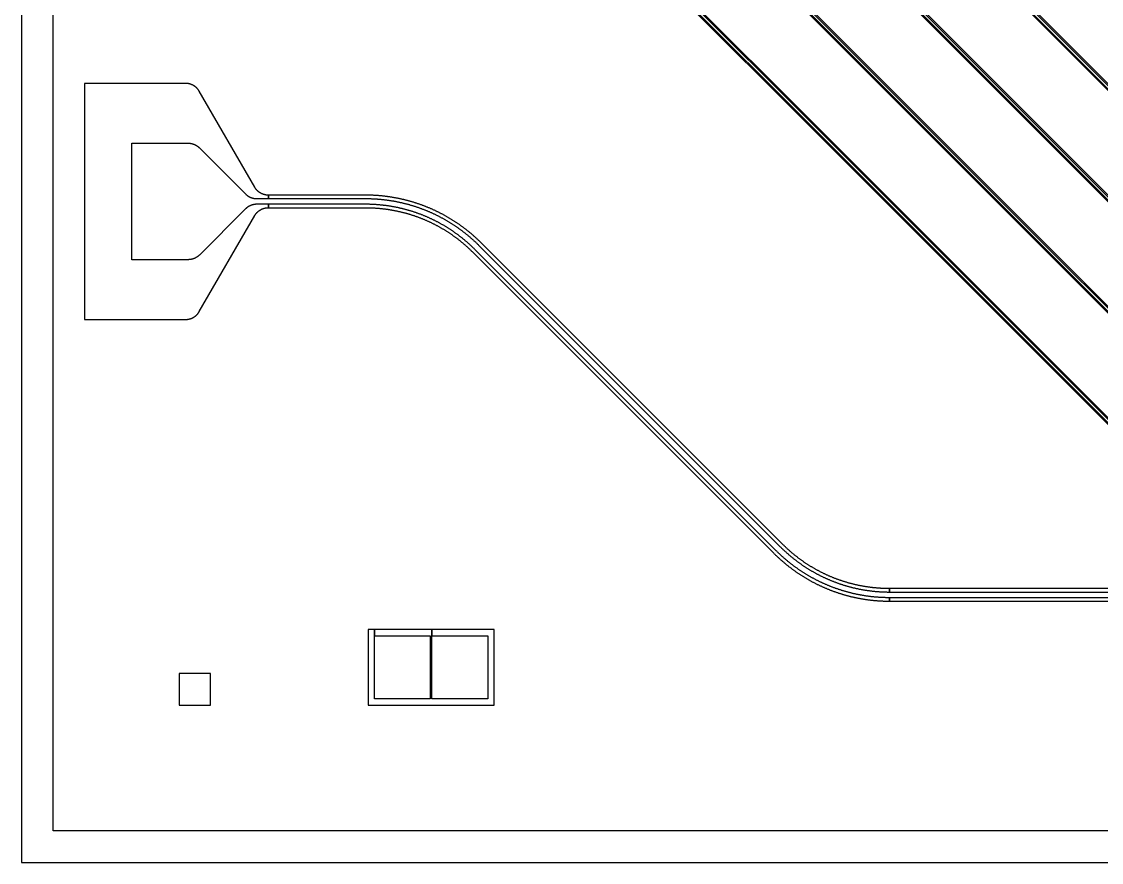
# Model space of a CAD drawing. Extents: x -3500 to 3500, y -3500 to 3500.
# Drawn here: x -3500 to -70, y -3500 to -829 of the extents above; entities that cross this region are included whole.
import ezdxf

# ---------------------------------------------------------------- set-up
doc = ezdxf.new("R2010")
doc.units = 0

# ---------------------------------------------------------------- blocks, each defined once
blk = doc.blocks.new('DXF_TOP_Kantele_S7W4')
at = {"layer": 'Feedline'}
for points in [[(-2788.078, 1691.989), (1455.199, -2551.288), (1465.734, -2540.752), (-2777.543, 1702.525), (-2780.3, 1699.767), (1462.341, -2542.873), (1457.32, -2547.894), (-2785.321, 1694.747)], [(-2788.078, 1338.436), (1101.645, -2551.288), (1112.181, -2540.752), (-2777.543, 1348.971), (-2780.3, 1346.214), (1108.787, -2542.873), (1103.767, -2547.894), (-2785.321, 1341.193)], [(-2788.078, 984.882), (748.092, -2551.288), (758.627, -2540.752), (-2777.543, 995.418), (-2780.3, 992.661), (755.234, -2542.873), (750.213, -2547.894), (-2785.321, 987.64)], [(-2788.078, 631.329), (394.538, -2551.288), (405.074, -2540.752), (-2777.543, 641.865), (-2780.3, 639.107), (401.681, -2542.873), (396.66, -2547.894), (-2785.321, 634.086)], [(-3299.95, -1774.95), (-2978.868, -1774.95), (-2978.237, -1774.946), (-2977.606, -1774.934), (-2976.975, -1774.914), (-2976.345, -1774.886), (-2975.715, -1774.851), (-2975.086, -1774.807), (-2974.457, -1774.755), (-2973.829, -1774.696), (-2973.202, -1774.628), (-2972.576, -1774.553), (-2971.951, -1774.468), (-2971.326, -1774.377), (-2970.703, -1774.278), (-2970.081, -1774.171), (-2969.46, -1774.056), (-2968.839, -1773.933), (-2968.216, -1773.801), (-2967.61, -1773.665), (-2966.996, -1773.518), (-2966.396, -1773.368), (-2965.787, -1773.207), (-2965.18, -1773.038), (-2964.575, -1772.862), (-2963.973, -1772.677), (-2963.372, -1772.485), (-2962.774, -1772.287), (-2962.178, -1772.08), (-2961.586, -1771.865), (-2960.997, -1771.643), (-2960.409, -1771.414), (-2959.825, -1771.178), (-2959.244, -1770.934), (-2958.666, -1770.682), (-2958.091, -1770.424), (-2957.52, -1770.159), (-2956.952, -1769.885), (-2956.387, -1769.605), (-2955.826, -1769.318), (-2955.269, -1769.024), (-2954.715, -1768.723), (-2954.165, -1768.414), (-2953.62, -1768.1), (-2953.079, -1767.777), (-2952.54, -1767.448), (-2952.007, -1767.113), (-2951.478, -1766.771), (-2950.953, -1766.422), (-2950.432, -1766.067), (-2949.917, -1765.704), (-2949.405, -1765.336), (-2948.899, -1764.961), (-2948.397, -1764.58), (-2947.9, -1764.193), (-2947.408, -1763.798), (-2946.922, -1763.398), (-2946.439, -1762.993), (-2945.963, -1762.58), (-2945.491, -1762.162), (-2945.025, -1761.738), (-2944.564, -1761.308), (-2944.109, -1760.873), (-2943.659, -1760.431), (-2943.214, -1759.984), (-2942.776, -1759.531), (-2942.343, -1759.074), (-2941.917, -1758.61), (-2941.494, -1758.139), (-2941.081, -1757.667), (-2940.671, -1757.188), (-2940.268, -1756.703), (-2939.871, -1756.213), (-2939.48, -1755.719), (-2939.091, -1755.213), (-2938.718, -1754.715), (-2938.346, -1754.206), (-2937.981, -1753.693), (-2937.622, -1753.175), (-2937.269, -1752.652), (-2936.925, -1752.126), (-2936.585, -1751.594), (-2936.254, -1751.059), (-2935.928, -1750.518), (-2935.609, -1749.975), (-2759.501, -1444.948), (-2759.199, -1444.43), (-2758.873, -1443.889), (-2758.539, -1443.352), (-2758.2, -1442.82), (-2757.854, -1442.292), (-2757.501, -1441.769), (-2757.142, -1441.249), (-2756.776, -1440.735), (-2756.401, -1440.222), (-2756.024, -1439.72), (-2755.639, -1439.219), (-2755.247, -1438.724), (-2754.85, -1438.233), (-2754.446, -1437.748), (-2754.036, -1437.267), (-2753.62, -1436.793), (-2753.198, -1436.322), (-2752.771, -1435.858), (-2752.336, -1435.399), (-2751.897, -1434.946), (-2751.452, -1434.498), (-2751.002, -1434.055), (-2750.545, -1433.619), (-2750.083, -1433.188), (-2749.616, -1432.764), (-2749.144, -1432.344), (-2748.666, -1431.931), (-2748.183, -1431.525), (-2747.696, -1431.124), (-2747.202, -1430.729), (-2746.704, -1430.34), (-2746.201, -1429.959), (-2745.694, -1429.583), (-2745.182, -1429.214), (-2744.664, -1428.851), (-2744.143, -1428.495), (-2743.617, -1428.145), (-2743.087, -1427.803), (-2742.552, -1427.467), (-2742.014, -1427.137), (-2741.471, -1426.814), (-2740.924, -1426.499), (-2740.373, -1426.189), (-2739.819, -1425.888), (-2739.26, -1425.593), (-2738.698, -1425.305), (-2738.133, -1425.025), (-2737.563, -1424.751), (-2736.991, -1424.485), (-2736.415, -1424.226), (-2735.836, -1423.974), (-2735.253, -1423.73), (-2734.668, -1423.493), (-2734.08, -1423.263), (-2733.489, -1423.041), (-2732.895, -1422.826), (-2732.298, -1422.619), (-2731.7, -1422.419), (-2731.098, -1422.227), (-2730.494, -1422.042), (-2729.888, -1421.866), (-2729.266, -1421.693), (-2728.669, -1421.535), (-2728.045, -1421.379), (-2727.431, -1421.233), (-2726.815, -1421.095), (-2726.198, -1420.964), (-2725.579, -1420.842), (-2724.959, -1420.727), (-2724.337, -1420.62), (-2723.714, -1420.521), (-2723.09, -1420.431), (-2722.465, -1420.347), (-2721.839, -1420.272), (-2721.211, -1420.204), (-2720.583, -1420.145), (-2719.955, -1420.093), (-2719.325, -1420.049), (-2718.695, -1420.014), (-2718.065, -1419.986), (-2717.435, -1419.966), (-2716.804, -1419.954), (-2716.173, -1419.95), (-2716.173, -1409.05), (-2753.289, -1409.05), (-2753.912, -1409.054), (-2754.535, -1409.066), (-2755.157, -1409.085), (-2755.78, -1409.112), (-2756.403, -1409.147), (-2757.022, -1409.19), (-2757.643, -1409.24), (-2758.263, -1409.298), (-2758.882, -1409.364), (-2759.501, -1409.438), (-2760.118, -1409.519), (-2760.734, -1409.607), (-2761.349, -1409.704), (-2761.963, -1409.809), (-2762.576, -1409.921), (-2763.187, -1410.04), (-2763.796, -1410.168), (-2764.404, -1410.303), (-2765.01, -1410.445), (-2765.615, -1410.594), (-2766.217, -1410.752), (-2766.817, -1410.917), (-2767.416, -1411.089), (-2768.012, -1411.269), (-2768.607, -1411.457), (-2769.198, -1411.651), (-2769.787, -1411.853), (-2770.373, -1412.062), (-2770.957, -1412.279), (-2771.538, -1412.503), (-2772.116, -1412.734), (-2772.692, -1412.972), (-2773.264, -1413.218), (-2773.833, -1413.471), (-2774.399, -1413.73), (-2774.962, -1413.997), (-2775.521, -1414.271), (-2776.077, -1414.551), (-2776.63, -1414.838), (-2777.178, -1415.133), (-2777.724, -1415.434), (-2778.264, -1415.742), (-2778.801, -1416.057), (-2779.335, -1416.378), (-2779.864, -1416.706), (-2780.39, -1417.041), (-2780.91, -1417.382), (-2781.427, -1417.729), (-2781.939, -1418.083), (-2782.448, -1418.444), (-2782.95, -1418.81), (-2783.45, -1419.183), (-2783.943, -1419.562), (-2784.433, -1419.947), (-2784.917, -1420.339), (-2785.397, -1420.736), (-2785.871, -1421.139), (-2786.341, -1421.548), (-2786.804, -1421.963), (-2787.264, -1422.384), (-2787.718, -1422.81), (-2788.166, -1423.243), (-2788.61, -1423.68), (-2935.32, -1570.39), (-2935.764, -1570.829), (-2936.214, -1571.262), (-2936.668, -1571.69), (-2937.128, -1572.111), (-2937.593, -1572.526), (-2938.063, -1572.937), (-2938.539, -1573.34), (-2939.024, -1573.743), (-2939.505, -1574.131), (-2939.995, -1574.516), (-2940.49, -1574.897), (-2940.99, -1575.27), (-2941.496, -1575.639), (-2942.003, -1575.999), (-2942.517, -1576.353), (-2943.034, -1576.702), (-2943.556, -1577.043), (-2944.082, -1577.378), (-2944.613, -1577.708), (-2945.147, -1578.029), (-2945.686, -1578.344), (-2946.228, -1578.654), (-2946.774, -1578.955), (-2947.324, -1579.25), (-2947.877, -1579.539), (-2948.435, -1579.819), (-2948.994, -1580.093), (-2949.559, -1580.36), (-2950.125, -1580.621), (-2950.696, -1580.874), (-2951.27, -1581.12), (-2951.846, -1581.358), (-2952.426, -1581.591), (-2953.007, -1581.815), (-2953.595, -1582.033), (-2954.181, -1582.241), (-2954.77, -1582.443), (-2955.363, -1582.639), (-2955.958, -1582.827), (-2956.556, -1583.007), (-2957.155, -1583.179), (-2957.757, -1583.344), (-2958.361, -1583.502), (-2958.966, -1583.653), (-2959.574, -1583.795), (-2960.182, -1583.93), (-2960.793, -1584.058), (-2961.406, -1584.177), (-2962.019, -1584.289), (-2962.635, -1584.394), (-2963.252, -1584.491), (-2963.868, -1584.581), (-2964.487, -1584.662), (-2965.106, -1584.736), (-2965.727, -1584.802), (-2966.349, -1584.86), (-2966.97, -1584.91), (-2967.61, -1584.954), (-2968.236, -1584.989), (-2968.852, -1585.015), (-2969.474, -1585.034), (-2970.096, -1585.046), (-2970.703, -1585.05), (-3150.05, -1585.05), (-3150.05, -1214.95), (-2970.703, -1214.95), (-2970.081, -1214.954), (-2969.46, -1214.966), (-2968.839, -1214.985), (-2968.216, -1215.012), (-2967.593, -1215.047), (-2966.97, -1215.09), (-2966.349, -1215.14), (-2965.727, -1215.198), (-2965.106, -1215.264), (-2964.487, -1215.338), (-2963.868, -1215.419), (-2963.252, -1215.509), (-2962.635, -1215.606), (-2962.019, -1215.711), (-2961.406, -1215.823), (-2960.793, -1215.942), (-2960.182, -1216.07), (-2959.574, -1216.205), (-2958.966, -1216.347), (-2958.361, -1216.498), (-2957.757, -1216.656), (-2957.155, -1216.821), (-2956.556, -1216.993), (-2955.958, -1217.173), (-2955.363, -1217.361), (-2954.77, -1217.557), (-2954.181, -1217.759), (-2953.593, -1217.968), (-2953.007, -1218.185), (-2952.426, -1218.409), (-2951.846, -1218.642), (-2951.27, -1218.88), (-2950.696, -1219.126), (-2950.125, -1219.379), (-2949.559, -1219.64), (-2948.994, -1219.907), (-2948.435, -1220.181), (-2947.869, -1220.466), (-2947.324, -1220.75), (-2946.774, -1221.045), (-2946.228, -1221.346), (-2945.686, -1221.656), (-2945.147, -1221.971), (-2944.613, -1222.292), (-2944.074, -1222.627), (-2943.556, -1222.957), (-2943.034, -1223.298), (-2942.517, -1223.647), (-2942.003, -1224.001), (-2941.494, -1224.362), (-2940.99, -1224.73), (-2940.49, -1225.103), (-2939.995, -1225.484), (-2939.505, -1225.869), (-2939.019, -1226.261), (-2938.539, -1226.66), (-2938.063, -1227.063), (-2937.593, -1227.474), (-2937.128, -1227.889), (-2936.668, -1228.31), (-2936.211, -1228.74), (-2935.764, -1229.171), (-2935.32, -1229.61), (-2788.61, -1376.32), (-2788.166, -1376.757), (-2787.718, -1377.19), (-2787.264, -1377.616), (-2786.804, -1378.037), (-2786.341, -1378.452), (-2785.871, -1378.861), (-2785.397, -1379.264), (-2784.917, -1379.661), (-2784.433, -1380.053), (-2783.943, -1380.438), (-2783.45, -1380.817), (-2782.95, -1381.19), (-2782.448, -1381.556), (-2781.939, -1381.917), (-2781.427, -1382.271), (-2780.91, -1382.618), (-2780.39, -1382.959), (-2779.864, -1383.294), (-2779.335, -1383.622), (-2778.801, -1383.943), (-2778.264, -1384.258), (-2777.724, -1384.566), (-2777.178, -1384.867), (-2776.63, -1385.162), (-2776.077, -1385.449), (-2775.521, -1385.729), (-2774.962, -1386.003), (-2774.399, -1386.27), (-2773.833, -1386.529), (-2773.264, -1386.782), (-2772.692, -1387.028), (-2772.116, -1387.266), (-2771.538, -1387.497), (-2770.957, -1387.721), (-2770.373, -1387.938), (-2769.787, -1388.147), (-2769.198, -1388.349), (-2768.607, -1388.543), (-2768.012, -1388.731), (-2767.416, -1388.911), (-2766.817, -1389.083), (-2766.217, -1389.248), (-2765.615, -1389.406), (-2765.01, -1389.555), (-2764.404, -1389.697), (-2763.796, -1389.832), (-2763.187, -1389.96), (-2762.576, -1390.079), (-2761.963, -1390.191), (-2761.349, -1390.296), (-2760.734, -1390.393), (-2760.118, -1390.481), (-2759.501, -1390.562), (-2758.873, -1390.637), (-2758.263, -1390.702), (-2757.643, -1390.76), (-2757.022, -1390.81), (-2756.401, -1390.853), (-2755.78, -1390.888), (-2755.157, -1390.915), (-2754.535, -1390.934), (-2753.912, -1390.946), (-2753.289, -1390.95), (-2716.173, -1390.95), (-2716.173, -1380.05), (-2716.805, -1380.046), (-2717.436, -1380.034), (-2718.067, -1380.014), (-2718.697, -1379.986), (-2719.328, -1379.951), (-2719.959, -1379.907), (-2720.587, -1379.855), (-2721.216, -1379.796), (-2721.845, -1379.728), (-2722.471, -1379.653), (-2723.097, -1379.569), (-2723.722, -1379.477), (-2724.345, -1379.378), (-2724.968, -1379.271), (-2725.588, -1379.156), (-2726.208, -1379.034), (-2726.826, -1378.903), (-2727.442, -1378.765), (-2728.057, -1378.619), (-2728.669, -1378.465), (-2729.279, -1378.303), (-2729.888, -1378.134), (-2730.494, -1377.958), (-2731.098, -1377.773), (-2731.7, -1377.581), (-2732.298, -1377.381), (-2732.895, -1377.174), (-2733.489, -1376.959), (-2734.08, -1376.737), (-2734.668, -1376.507), (-2735.253, -1376.27), (-2735.836, -1376.026), (-2736.415, -1375.774), (-2736.991, -1375.515), (-2737.563, -1375.249), (-2738.133, -1374.975), (-2738.698, -1374.695), (-2739.26, -1374.407), (-2739.819, -1374.112), (-2740.373, -1373.811), (-2740.924, -1373.501), (-2741.471, -1373.186), (-2742.014, -1372.863), (-2742.552, -1372.533), (-2743.087, -1372.197), (-2743.617, -1371.855), (-2744.143, -1371.505), (-2744.664, -1371.149), (-2745.182, -1370.786), (-2745.694, -1370.417), (-2746.201, -1370.041), (-2746.704, -1369.66), (-2747.202, -1369.271), (-2747.696, -1368.876), (-2748.183, -1368.475), (-2748.666, -1368.069), (-2749.144, -1367.656), (-2749.616, -1367.236), (-2750.083, -1366.812), (-2750.545, -1366.381), (-2751.002, -1365.945), (-2751.452, -1365.502), (-2751.897, -1365.054), (-2752.336, -1364.601), (-2752.771, -1364.142), (-2753.198, -1363.678), (-2753.62, -1363.207), (-2754.036, -1362.733), (-2754.446, -1362.252), (-2754.85, -1361.767), (-2755.247, -1361.276), (-2755.639, -1360.781), (-2756.024, -1360.28), (-2756.403, -1359.775), (-2756.776, -1359.265), (-2757.142, -1358.751), (-2757.501, -1358.231), (-2757.854, -1357.708), (-2758.2, -1357.18), (-2758.539, -1356.648), (-2758.873, -1356.111), (-2759.199, -1355.57), (-2759.517, -1355.025), (-2935.609, -1050.025), (-2935.928, -1049.481), (-2936.254, -1048.941), (-2936.586, -1048.405), (-2936.925, -1047.874), (-2937.27, -1047.347), (-2937.622, -1046.825), (-2937.981, -1046.306), (-2938.347, -1045.793), (-2938.718, -1045.285), (-2939.096, -1044.78), (-2939.481, -1044.281), (-2939.871, -1043.786), (-2940.269, -1043.297), (-2940.671, -1042.812), (-2941.081, -1042.332), (-2941.496, -1041.859), (-2941.917, -1041.389), (-2942.344, -1040.926), (-2942.776, -1040.468), (-2943.215, -1040.016), (-2943.659, -1039.568), (-2944.109, -1039.127), (-2944.565, -1038.691), (-2945.025, -1038.262), (-2945.492, -1037.838), (-2945.963, -1037.419), (-2946.44, -1037.007), (-2946.922, -1036.601), (-2947.409, -1036.202), (-2947.9, -1035.807), (-2948.398, -1035.419), (-2948.899, -1035.039), (-2949.406, -1034.663), (-2949.917, -1034.296), (-2950.433, -1033.933), (-2950.953, -1033.577), (-2951.479, -1033.229), (-2952.007, -1032.887), (-2952.541, -1032.551), (-2953.079, -1032.223), (-2953.621, -1031.9), (-2954.166, -1031.585), (-2954.715, -1031.277), (-2955.27, -1030.976), (-2955.826, -1030.681), (-2956.388, -1030.395), (-2956.952, -1030.115), (-2957.521, -1029.841), (-2958.092, -1029.575), (-2958.666, -1029.318), (-2959.245, -1029.066), (-2959.825, -1028.822), (-2960.41, -1028.585), (-2960.997, -1028.357), (-2961.587, -1028.135), (-2962.179, -1027.92), (-2962.774, -1027.713), (-2963.373, -1027.514), (-2963.973, -1027.323), (-2964.576, -1027.138), (-2965.181, -1026.962), (-2965.787, -1026.793), (-2966.397, -1026.631), (-2967.008, -1026.479), (-2967.622, -1026.333), (-2968.236, -1026.195), (-2968.852, -1026.064), (-2969.474, -1025.942), (-2970.096, -1025.826), (-2970.719, -1025.719), (-2971.334, -1025.621), (-2971.958, -1025.53), (-2972.583, -1025.447), (-2973.208, -1025.372), (-2973.834, -1025.304), (-2974.462, -1025.245), (-2975.09, -1025.193), (-2975.718, -1025.149), (-2976.348, -1025.114), (-2976.977, -1025.086), (-2977.608, -1025.066), (-2978.238, -1025.054), (-2978.868, -1025.05), (-3299.95, -1025.05)], [(-2039.446, -1532.339), (-2040.886, -1530.906), (-2042.331, -1529.478), (-2043.782, -1528.056), (-2045.238, -1526.639), (-2046.7, -1525.227), (-2048.167, -1523.822), (-2049.639, -1522.422), (-2051.117, -1521.028), (-2052.601, -1519.641), (-2054.09, -1518.258), (-2055.584, -1516.882), (-2057.084, -1515.511), (-2058.589, -1514.146), (-2060.099, -1512.787), (-2061.637, -1511.415), (-2063.136, -1510.087), (-2064.666, -1508.743), (-2066.194, -1507.411), (-2067.73, -1506.082), (-2069.272, -1504.759), (-2070.818, -1503.442), (-2072.371, -1502.131), (-2073.928, -1500.826), (-2075.49, -1499.527), (-2077.058, -1498.235), (-2078.631, -1496.948), (-2080.208, -1495.667), (-2081.79, -1494.393), (-2083.377, -1493.125), (-2084.97, -1491.863), (-2086.567, -1490.607), (-2088.169, -1489.358), (-2089.776, -1488.116), (-2091.387, -1486.879), (-2093.004, -1485.648), (-2094.626, -1484.424), (-2096.252, -1483.206), (-2097.904, -1481.979), (-2099.519, -1480.789), (-2101.159, -1479.59), (-2102.804, -1478.398), (-2104.454, -1477.213), (-2106.108, -1476.033), (-2107.767, -1474.86), (-2109.431, -1473.694), (-2111.099, -1472.534), (-2112.771, -1471.38), (-2114.448, -1470.233), (-2116.164, -1469.071), (-2117.816, -1467.959), (-2119.507, -1466.833), (-2121.202, -1465.712), (-2122.9, -1464.598), (-2124.603, -1463.491), (-2126.311, -1462.391), (-2128.064, -1461.272), (-2129.746, -1460.205), (-2131.487, -1459.113), (-2133.185, -1458.055), (-2134.914, -1456.989), (-2136.647, -1455.929), (-2138.406, -1454.862), (-2140.126, -1453.828), (-2141.872, -1452.788), (-2143.62, -1451.755), (-2145.374, -1450.729), (-2147.132, -1449.71), (-2148.893, -1448.697), (-2150.659, -1447.692), (-2152.428, -1446.694), (-2154.201, -1445.702), (-2155.978, -1444.717), (-2157.759, -1443.739), (-2159.544, -1442.769), (-2161.333, -1441.805), (-2163.171, -1440.824), (-2164.92, -1439.898), (-2166.72, -1438.955), (-2168.524, -1438.019), (-2170.331, -1437.09), (-2172.142, -1436.169), (-2173.955, -1435.255), (-2175.773, -1434.347), (-2177.594, -1433.447), (-2179.419, -1432.553), (-2181.248, -1431.667), (-2183.08, -1430.788), (-2184.914, -1429.916), (-2186.753, -1429.052), (-2188.595, -1428.194), (-2190.44, -1427.344), (-2192.33, -1426.483), (-2194.141, -1425.666), (-2195.995, -1424.837), (-2197.853, -1424.016), (-2199.715, -1423.202), (-2201.58, -1422.395), (-2203.448, -1421.595), (-2205.318, -1420.803), (-2207.192, -1420.018), (-2209.069, -1419.241), (-2210.95, -1418.471), (-2212.853, -1417.7), (-2214.719, -1416.952), (-2216.607, -1416.204), (-2218.499, -1415.464), (-2220.394, -1414.731), (-2222.292, -1414.005), (-2224.192, -1413.287), (-2226.129, -1412.562), (-2228.001, -1411.872), (-2229.91, -1411.176), (-2231.821, -1410.487), (-2233.736, -1409.806), (-2235.653, -1409.132), (-2237.571, -1408.466), (-2239.521, -1407.798), (-2241.451, -1407.145), (-2243.352, -1406.51), (-2245.275, -1405.876), (-2247.206, -1405.248), (-2249.141, -1404.627), (-2251.078, -1404.013), (-2253.017, -1403.408), (-2254.959, -1402.809), (-2256.903, -1402.218), (-2258.848, -1401.635), (-2260.797, -1401.06), (-2262.748, -1400.492), (-2264.736, -1399.921), (-2266.656, -1399.379), (-2268.618, -1398.833), (-2270.572, -1398.296), (-2272.534, -1397.767), (-2274.498, -1397.245), (-2276.463, -1396.73), (-2278.43, -1396.223), (-2280.4, -1395.724), (-2282.371, -1395.234), (-2284.345, -1394.751), (-2286.32, -1394.275), (-2288.297, -1393.807), (-2290.275, -1393.346), (-2292.256, -1392.893), (-2294.239, -1392.448), (-2296.223, -1392.011), (-2298.209, -1391.582), (-2300.195, -1391.16), (-2302.185, -1390.746), (-2304.176, -1390.34), (-2306.168, -1389.942), (-2308.201, -1389.544), (-2310.157, -1389.168), (-2312.154, -1388.794), (-2314.152, -1388.426), (-2316.152, -1388.067), (-2318.153, -1387.715), (-2320.155, -1387.372), (-2322.159, -1387.036), (-2324.164, -1386.708), (-2326.17, -1386.388), (-2328.178, -1386.075), (-2330.186, -1385.771), (-2332.196, -1385.474), (-2334.213, -1385.185), (-2336.22, -1384.905), (-2338.233, -1384.632), (-2340.248, -1384.367), (-2342.262, -1384.11), (-2344.279, -1383.86), (-2346.296, -1383.619), (-2348.314, -1383.385), (-2350.334, -1383.159), (-2352.353, -1382.941), (-2354.374, -1382.731), (-2356.415, -1382.527), (-2358.418, -1382.335), (-2360.442, -1382.149), (-2362.465, -1381.97), (-2364.489, -1381.8), (-2366.515, -1381.637), (-2368.541, -1381.482), (-2370.567, -1381.336), (-2372.593, -1381.197), (-2374.621, -1381.066), (-2376.649, -1380.943), (-2378.678, -1380.828), (-2380.707, -1380.721), (-2382.735, -1380.622), (-2384.765, -1380.53), (-2386.795, -1380.447), (-2388.826, -1380.372), (-2390.856, -1380.304), (-2392.886, -1380.245), (-2394.918, -1380.193), (-2396.949, -1380.149), (-2398.981, -1380.114), (-2401.01, -1380.086), (-2401.012, -1380.086), (-2403.043, -1380.066), (-2405.075, -1380.054), (-2405.098, -1380.054), (-2407.107, -1380.05), (-2716.173, -1380.05), (-2716.173, -1390.95), (-2407.107, -1390.95), (-2405.098, -1390.954), (-2405.075, -1390.954), (-2403.089, -1390.966), (-2401.012, -1390.987), (-2401.01, -1390.987), (-2399.071, -1391.013), (-2397.062, -1391.049), (-2395.054, -1391.093), (-2393.045, -1391.144), (-2391.036, -1391.204), (-2389.029, -1391.271), (-2387.021, -1391.346), (-2385.014, -1391.43), (-2383.007, -1391.521), (-2381, -1391.62), (-2378.994, -1391.727), (-2376.988, -1391.842), (-2374.983, -1391.965), (-2372.978, -1392.095), (-2370.973, -1392.234), (-2368.97, -1392.38), (-2366.967, -1392.535), (-2364.965, -1392.697), (-2362.963, -1392.867), (-2360.961, -1393.046), (-2358.961, -1393.232), (-2356.961, -1393.426), (-2354.962, -1393.627), (-2352.965, -1393.837), (-2350.966, -1394.055), (-2348.97, -1394.28), (-2346.975, -1394.514), (-2344.981, -1394.755), (-2342.987, -1395.004), (-2340.995, -1395.261), (-2338.964, -1395.532), (-2337.012, -1395.798), (-2335.023, -1396.08), (-2333.035, -1396.368), (-2331.048, -1396.665), (-2329.061, -1396.969), (-2327.077, -1397.281), (-2325.094, -1397.6), (-2323.112, -1397.928), (-2321.131, -1398.263), (-2319.151, -1398.607), (-2317.173, -1398.958), (-2315.196, -1399.316), (-2313.221, -1399.683), (-2311.247, -1400.057), (-2309.274, -1400.44), (-2307.303, -1400.83), (-2305.334, -1401.227), (-2303.367, -1401.633), (-2301.401, -1402.046), (-2299.435, -1402.467), (-2297.473, -1402.896), (-2295.512, -1403.332), (-2293.553, -1403.777), (-2291.595, -1404.229), (-2289.615, -1404.694), (-2287.685, -1405.156), (-2285.733, -1405.631), (-2283.783, -1406.114), (-2281.835, -1406.605), (-2279.889, -1407.103), (-2277.944, -1407.609), (-2275.956, -1408.135), (-2274.062, -1408.644), (-2272.124, -1409.173), (-2270.188, -1409.709), (-2268.253, -1410.254), (-2266.321, -1410.805), (-2264.392, -1411.365), (-2262.465, -1411.932), (-2260.54, -1412.506), (-2258.616, -1413.089), (-2256.696, -1413.678), (-2254.778, -1414.276), (-2252.862, -1414.881), (-2250.949, -1415.493), (-2249.037, -1416.113), (-2247.129, -1416.742), (-2245.223, -1417.377), (-2243.313, -1418.021), (-2241.386, -1418.681), (-2239.477, -1419.342), (-2237.624, -1419.992), (-2235.731, -1420.665), (-2233.841, -1421.345), (-2231.953, -1422.032), (-2230.068, -1422.727), (-2228.185, -1423.43), (-2226.306, -1424.139), (-2224.429, -1424.857), (-2222.556, -1425.581), (-2220.685, -1426.313), (-2218.817, -1427.054), (-2216.951, -1427.8), (-2215.089, -1428.554), (-2213.23, -1429.316), (-2211.374, -1430.085), (-2209.521, -1430.861), (-2207.671, -1431.644), (-2205.824, -1432.435), (-2203.98, -1433.233), (-2202.14, -1434.038), (-2200.303, -1434.85), (-2198.469, -1435.67), (-2196.637, -1436.497), (-2194.809, -1437.332), (-2192.985, -1438.174), (-2191.164, -1439.022), (-2189.347, -1439.878), (-2187.532, -1440.741), (-2185.721, -1441.611), (-2183.914, -1442.488), (-2182.11, -1443.373), (-2180.31, -1444.264), (-2178.513, -1445.163), (-2176.719, -1446.068), (-2174.929, -1446.982), (-2173.143, -1447.902), (-2171.361, -1448.829), (-2169.582, -1449.763), (-2167.807, -1450.703), (-2166.035, -1451.651), (-2164.268, -1452.606), (-2162.504, -1453.568), (-2160.744, -1454.537), (-2158.988, -1455.512), (-2157.235, -1456.495), (-2155.487, -1457.486), (-2153.742, -1458.482), (-2152.002, -1459.485), (-2150.266, -1460.495), (-2148.533, -1461.512), (-2146.804, -1462.536), (-2145.079, -1463.567), (-2143.359, -1464.604), (-2141.624, -1465.661), (-2139.931, -1466.7), (-2138.223, -1467.758), (-2136.518, -1468.823), (-2134.819, -1469.894), (-2133.118, -1470.976), (-2131.407, -1472.073), (-2129.713, -1473.169), (-2128.024, -1474.272), (-2126.385, -1475.35), (-2124.711, -1476.461), (-2123.042, -1477.58), (-2121.377, -1478.704), (-2119.717, -1479.835), (-2118.061, -1480.972), (-2116.409, -1482.116), (-2114.762, -1483.267), (-2113.066, -1484.462), (-2111.482, -1485.587), (-2109.849, -1486.757), (-2108.22, -1487.934), (-2106.595, -1489.117), (-2104.976, -1490.306), (-2103.362, -1491.502), (-2101.752, -1492.704), (-2100.147, -1493.912), (-2098.547, -1495.126), (-2096.952, -1496.347), (-2095.36, -1497.574), (-2093.774, -1498.809), (-2092.194, -1500.048), (-2090.618, -1501.294), (-2089, -1502.584), (-2087.481, -1503.804), (-2085.919, -1505.069), (-2084.363, -1506.339), (-2082.812, -1507.616), (-2081.266, -1508.9), (-2079.725, -1510.189), (-2078.189, -1511.484), (-2076.659, -1512.785), (-2075.132, -1514.092), (-2073.612, -1515.405), (-2072.097, -1516.724), (-2070.587, -1518.049), (-2069.08, -1519.382), (-2067.583, -1520.718), (-2066.088, -1522.061), (-2064.595, -1523.414), (-2063.103, -1524.775), (-2061.615, -1526.146), (-2060.164, -1527.491), (-2058.697, -1528.864), (-2057.235, -1530.242), (-2055.778, -1531.625), (-2054.327, -1533.015), (-2052.881, -1534.41), (-2051.441, -1535.81), (-2050.007, -1537.217), (-2048.578, -1538.63), (-2047.154, -1540.048), (-1090.048, -2497.154), (-1088.646, -2498.55), (-1087.24, -2499.939), (-1085.827, -2501.323), (-1084.409, -2502.702), (-1082.986, -2504.074), (-1081.558, -2505.441), (-1080.123, -2506.803), (-1078.683, -2508.158), (-1077.238, -2509.507), (-1075.787, -2510.851), (-1074.331, -2512.189), (-1072.869, -2513.521), (-1071.401, -2514.848), (-1069.931, -2516.167), (-1068.453, -2517.482), (-1066.971, -2518.789), (-1065.482, -2520.092), (-1063.989, -2521.388), (-1062.46, -2522.704), (-1060.953, -2523.992), (-1059.47, -2525.248), (-1057.965, -2526.513), (-1056.445, -2527.779), (-1054.921, -2529.038), (-1053.392, -2530.292), (-1051.859, -2531.54), (-1050.319, -2532.781), (-1048.775, -2534.016), (-1047.196, -2535.268), (-1045.671, -2536.468), (-1044.112, -2537.685), (-1042.548, -2538.894), (-1040.98, -2540.098), (-1039.406, -2541.295), (-1037.828, -2542.486), (-1036.244, -2543.671), (-1034.656, -2544.85), (-1033.063, -2546.022), (-1031.467, -2547.187), (-1029.865, -2548.346), (-1028.258, -2549.498), (-1026.646, -2550.644), (-1025.03, -2551.784), (-1023.409, -2552.917), (-1021.785, -2554.044), (-1020.155, -2555.164), (-1018.513, -2556.283), (-1016.876, -2557.389), (-1015.239, -2558.484), (-1013.591, -2559.578), (-1011.94, -2560.665), (-1010.284, -2561.745), (-1008.623, -2562.819), (-1006.958, -2563.886), (-1005.289, -2564.946), (-1003.615, -2566), (-1001.939, -2567.047), (-1000.257, -2568.086), (-998.505, -2569.159), (-996.849, -2570.165), (-995.164, -2571.178), (-993.487, -2572.178), (-991.786, -2573.184), (-990.079, -2574.183), (-988.368, -2575.175), (-986.654, -2576.161), (-984.935, -2577.138), (-983.213, -2578.11), (-981.476, -2579.08), (-979.757, -2580.032), (-978.023, -2580.983), (-976.285, -2581.926), (-974.543, -2582.863), (-972.799, -2583.792), (-971.049, -2584.715), (-969.296, -2585.63), (-967.54, -2586.539), (-965.78, -2587.439), (-964.016, -2588.333), (-962.249, -2589.221), (-960.478, -2590.101), (-958.704, -2590.974), (-956.926, -2591.839), (-955.144, -2592.698), (-953.36, -2593.549), (-951.572, -2594.393), (-949.78, -2595.23), (-947.985, -2596.06), (-946.187, -2596.882), (-944.385, -2597.697), (-942.581, -2598.505), (-940.773, -2599.306), (-938.961, -2600.099), (-937.147, -2600.885), (-935.281, -2601.684), (-933.509, -2602.435), (-931.685, -2603.2), (-929.858, -2603.956), (-928.028, -2604.706), (-926.195, -2605.448), (-924.36, -2606.182), (-922.521, -2606.909), (-920.679, -2607.629), (-918.834, -2608.341), (-916.986, -2609.046), (-915.136, -2609.744), (-913.283, -2610.434), (-911.427, -2611.116), (-909.569, -2611.791), (-907.707, -2612.459), (-905.843, -2613.119), (-903.977, -2613.772), (-902.108, -2614.417), (-900.236, -2615.054), (-898.361, -2615.684), (-896.484, -2616.307), (-894.561, -2616.936), (-892.692, -2617.539), (-890.835, -2618.13), (-888.952, -2618.72), (-887.063, -2619.304), (-885.171, -2619.881), (-883.279, -2620.451), (-881.382, -2621.012), (-879.484, -2621.566), (-877.583, -2622.113), (-875.681, -2622.651), (-873.777, -2623.183), (-871.87, -2623.706), (-869.96, -2624.222), (-868.049, -2624.73), (-866.136, -2625.23), (-864.222, -2625.722), (-862.304, -2626.207), (-860.361, -2626.689), (-858.464, -2627.153), (-856.541, -2627.614), (-854.617, -2628.068), (-852.691, -2628.515), (-850.762, -2628.953), (-848.832, -2629.384), (-846.9, -2629.806), (-844.968, -2630.221), (-843.033, -2630.629), (-841.096, -2631.028), (-839.157, -2631.42), (-837.217, -2631.804), (-835.277, -2632.18), (-833.334, -2632.548), (-831.389, -2632.908), (-829.444, -2633.261), (-827.496, -2633.606), (-825.549, -2633.943), (-823.598, -2634.272), (-821.647, -2634.593), (-819.695, -2634.906), (-817.741, -2635.211), (-815.787, -2635.509), (-813.83, -2635.799), (-811.873, -2636.079), (-809.914, -2636.353), (-807.955, -2636.619), (-805.995, -2636.878), (-804.033, -2637.128), (-802.071, -2637.37), (-800.107, -2637.604), (-798.143, -2637.831), (-796.178, -2638.05), (-794.212, -2638.26), (-792.245, -2638.463), (-790.277, -2638.658), (-788.308, -2638.845), (-786.339, -2639.024), (-784.369, -2639.195), (-782.398, -2639.358), (-780.427, -2639.513), (-778.455, -2639.66), (-776.483, -2639.799), (-774.51, -2639.931), (-772.536, -2640.054), (-770.562, -2640.17), (-768.587, -2640.277), (-766.613, -2640.377), (-764.638, -2640.468), (-762.662, -2640.552), (-760.686, -2640.627), (-758.709, -2640.695), (-756.734, -2640.755), (-754.757, -2640.807), (-752.78, -2640.85), (-750.802, -2640.886), (-748.825, -2640.914), (-746.848, -2640.934), (-744.871, -2640.946), (-744.847, -2640.946), (-742.893, -2640.95), (-742.893, -2630.05), (-744.847, -2630.046), (-744.925, -2630.046), (-746.8, -2630.034), (-748.754, -2630.014), (-750.707, -2629.986), (-752.66, -2629.951), (-754.613, -2629.907), (-756.566, -2629.855), (-758.519, -2629.796), (-760.471, -2629.728), (-762.423, -2629.653), (-764.375, -2629.569), (-766.326, -2629.478), (-768.278, -2629.378), (-770.228, -2629.271), (-772.178, -2629.156), (-774.127, -2629.033), (-776.076, -2628.902), (-778.026, -2628.763), (-779.973, -2628.616), (-781.921, -2628.461), (-783.867, -2628.298), (-785.813, -2628.128), (-787.759, -2627.949), (-789.703, -2627.763), (-791.647, -2627.568), (-793.609, -2627.364), (-795.532, -2627.156), (-797.474, -2626.937), (-799.414, -2626.711), (-801.353, -2626.477), (-803.292, -2626.236), (-805.23, -2625.986), (-807.166, -2625.728), (-809.101, -2625.463), (-811.036, -2625.189), (-812.988, -2624.905), (-814.901, -2624.618), (-816.832, -2624.321), (-818.761, -2624.017), (-820.69, -2623.704), (-822.616, -2623.383), (-824.542, -2623.055), (-826.467, -2622.719), (-828.39, -2622.375), (-830.311, -2622.023), (-832.231, -2621.664), (-834.151, -2621.296), (-836.068, -2620.921), (-837.983, -2620.538), (-839.897, -2620.147), (-841.848, -2619.741), (-843.721, -2619.342), (-845.63, -2618.928), (-847.537, -2618.506), (-849.442, -2618.076), (-851.346, -2617.639), (-853.248, -2617.194), (-855.149, -2616.741), (-857.047, -2616.28), (-858.943, -2615.812), (-860.838, -2615.335), (-862.73, -2614.851), (-864.622, -2614.36), (-866.51, -2613.86), (-868.397, -2613.354), (-870.281, -2612.839), (-872.163, -2612.317), (-874.044, -2611.787), (-875.938, -2611.245), (-877.798, -2610.705), (-879.672, -2610.152), (-881.543, -2609.591), (-883.413, -2609.023), (-885.313, -2608.437), (-887.144, -2607.865), (-889.005, -2607.274), (-890.869, -2606.674), (-892.755, -2606.059), (-894.606, -2605.446), (-896.484, -2604.815), (-898.279, -2604.206), (-900.126, -2603.57), (-901.971, -2602.926), (-903.812, -2602.275), (-905.651, -2601.617), (-907.488, -2600.951), (-909.321, -2600.277), (-911.153, -2599.596), (-912.981, -2598.908), (-914.806, -2598.212), (-916.629, -2597.509), (-918.448, -2596.798), (-920.265, -2596.079), (-922.079, -2595.354), (-923.922, -2594.608), (-925.698, -2593.881), (-927.502, -2593.134), (-929.315, -2592.374), (-931.103, -2591.616), (-932.899, -2590.847), (-934.691, -2590.07), (-936.48, -2589.286), (-938.266, -2588.495), (-940.049, -2587.696), (-941.829, -2586.89), (-943.605, -2586.076), (-945.377, -2585.256), (-947.147, -2584.428), (-948.913, -2583.594), (-950.676, -2582.752), (-952.436, -2581.903), (-954.191, -2581.047), (-955.943, -2580.183), (-957.732, -2579.293), (-959.438, -2578.435), (-961.18, -2577.551), (-962.918, -2576.658), (-964.652, -2575.759), (-966.382, -2574.853), (-968.109, -2573.94), (-969.833, -2573.02), (-971.553, -2572.094), (-973.281, -2571.153), (-974.98, -2570.219), (-976.688, -2569.271), (-978.393, -2568.316), (-980.093, -2567.353), (-981.79, -2566.385), (-983.482, -2565.409), (-985.17, -2564.427), (-986.899, -2563.412), (-988.536, -2562.442), (-990.212, -2561.439), (-991.884, -2560.429), (-993.552, -2559.412), (-995.238, -2558.375), (-996.88, -2557.355), (-998.532, -2556.321), (-1000.183, -2555.278), (-1001.83, -2554.227), (-1003.473, -2553.17), (-1005.111, -2552.107), (-1006.745, -2551.036), (-1008.376, -2549.959), (-1010.001, -2548.876), (-1011.641, -2547.773), (-1013.238, -2546.688), (-1014.85, -2545.585), (-1016.458, -2544.475), (-1018.061, -2543.358), (-1019.659, -2542.236), (-1021.253, -2541.106), (-1022.842, -2539.97), (-1024.427, -2538.827), (-1026.006, -2537.678), (-1027.583, -2536.523), (-1029.153, -2535.361), (-1030.719, -2534.193), (-1032.28, -2533.019), (-1033.836, -2531.838), (-1035.387, -2530.651), (-1036.934, -2529.458), (-1038.476, -2528.257), (-1040.013, -2527.052), (-1041.544, -2525.839), (-1043.071, -2524.621), (-1044.593, -2523.397), (-1046.111, -2522.166), (-1047.623, -2520.929), (-1049.129, -2519.686), (-1050.631, -2518.436), (-1052.147, -2517.165), (-1053.619, -2515.919), (-1055.107, -2514.652), (-1056.588, -2513.379), (-1058.064, -2512.099), (-1059.544, -2510.806), (-1061, -2509.521), (-1062.46, -2508.224), (-1063.915, -2506.921), (-1065.366, -2505.612), (-1066.81, -2504.296), (-1068.249, -2502.976), (-1069.683, -2501.649), (-1071.111, -2500.315), (-1072.534, -2498.977), (-1073.951, -2497.633), (-1075.364, -2496.283), (-1076.77, -2494.927), (-1078.171, -2493.565), (-1079.566, -2492.198), (-1080.955, -2490.825), (-1082.339, -2489.446)], [(-1110.554, -2517.661), (-1109.114, -2519.094), (-1107.669, -2520.522), (-1106.218, -2521.944), (-1104.762, -2523.361), (-1103.3, -2524.773), (-1101.833, -2526.178), (-1100.361, -2527.578), (-1098.883, -2528.972), (-1097.399, -2530.359), (-1095.91, -2531.742), (-1094.416, -2533.118), (-1092.916, -2534.489), (-1091.411, -2535.854), (-1089.901, -2537.213), (-1088.363, -2538.585), (-1086.864, -2539.913), (-1085.334, -2541.257), (-1083.806, -2542.589), (-1082.27, -2543.918), (-1080.728, -2545.241), (-1079.182, -2546.558), (-1077.629, -2547.869), (-1076.072, -2549.174), (-1074.51, -2550.473), (-1072.942, -2551.765), (-1071.369, -2553.052), (-1069.792, -2554.333), (-1068.21, -2555.607), (-1066.623, -2556.875), (-1065.03, -2558.137), (-1063.433, -2559.393), (-1061.831, -2560.642), (-1060.224, -2561.884), (-1058.613, -2563.121), (-1056.996, -2564.352), (-1055.374, -2565.576), (-1053.748, -2566.794), (-1052.096, -2568.021), (-1050.481, -2569.211), (-1048.841, -2570.41), (-1047.196, -2571.602), (-1045.546, -2572.787), (-1043.892, -2573.967), (-1042.233, -2575.14), (-1040.569, -2576.306), (-1038.901, -2577.466), (-1037.229, -2578.62), (-1035.552, -2579.767), (-1033.836, -2580.929), (-1032.184, -2582.041), (-1030.493, -2583.167), (-1028.798, -2584.288), (-1027.1, -2585.402), (-1025.397, -2586.509), (-1023.689, -2587.609), (-1021.936, -2588.728), (-1020.254, -2589.795), (-1018.513, -2590.887), (-1016.815, -2591.945), (-1015.086, -2593.011), (-1013.353, -2594.071), (-1011.594, -2595.138), (-1009.874, -2596.172), (-1008.128, -2597.212), (-1006.38, -2598.245), (-1004.626, -2599.271), (-1002.868, -2600.29), (-1001.107, -2601.303), (-999.341, -2602.308), (-997.572, -2603.306), (-995.799, -2604.298), (-994.022, -2605.283), (-992.241, -2606.261), (-990.456, -2607.231), (-988.667, -2608.195), (-986.829, -2609.176), (-985.08, -2610.102), (-983.28, -2611.045), (-981.476, -2611.981), (-979.669, -2612.91), (-977.858, -2613.831), (-976.045, -2614.745), (-974.227, -2615.653), (-972.406, -2616.553), (-970.581, -2617.447), (-968.752, -2618.333), (-966.92, -2619.212), (-965.086, -2620.084), (-963.247, -2620.948), (-961.405, -2621.806), (-959.56, -2622.656), (-957.67, -2623.517), (-955.859, -2624.334), (-954.005, -2625.163), (-952.147, -2625.984), (-950.285, -2626.798), (-948.42, -2627.605), (-946.552, -2628.405), (-944.682, -2629.197), (-942.808, -2629.982), (-940.931, -2630.759), (-939.05, -2631.529), (-937.147, -2632.3), (-935.281, -2633.048), (-933.393, -2633.796), (-931.501, -2634.536), (-929.606, -2635.269), (-927.708, -2635.995), (-925.808, -2636.713), (-923.871, -2637.438), (-921.999, -2638.128), (-920.09, -2638.824), (-918.179, -2639.513), (-916.264, -2640.194), (-914.347, -2640.868), (-912.429, -2641.534), (-910.479, -2642.202), (-908.549, -2642.855), (-906.648, -2643.49), (-904.725, -2644.124), (-902.794, -2644.752), (-900.859, -2645.373), (-898.922, -2645.987), (-896.983, -2646.592), (-895.041, -2647.191), (-893.097, -2647.782), (-891.152, -2648.365), (-889.203, -2648.94), (-887.252, -2649.508), (-885.264, -2650.079), (-883.344, -2650.621), (-881.382, -2651.167), (-879.428, -2651.704), (-877.466, -2652.233), (-875.502, -2652.755), (-873.537, -2653.27), (-871.57, -2653.777), (-869.6, -2654.276), (-867.629, -2654.766), (-865.655, -2655.249), (-863.68, -2655.725), (-861.703, -2656.193), (-859.725, -2656.654), (-857.744, -2657.107), (-855.761, -2657.552), (-853.777, -2657.989), (-851.791, -2658.418), (-849.805, -2658.84), (-847.815, -2659.254), (-845.824, -2659.66), (-843.832, -2660.058), (-841.799, -2660.456), (-839.843, -2660.832), (-837.846, -2661.206), (-835.848, -2661.574), (-833.848, -2661.933), (-831.847, -2662.285), (-829.845, -2662.628), (-827.841, -2662.964), (-825.836, -2663.292), (-823.83, -2663.612), (-821.822, -2663.925), (-819.814, -2664.229), (-817.804, -2664.526), (-815.787, -2664.815), (-813.78, -2665.095), (-811.767, -2665.368), (-809.752, -2665.633), (-807.738, -2665.89), (-805.721, -2666.14), (-803.704, -2666.381), (-801.686, -2666.615), (-799.666, -2666.841), (-797.647, -2667.059), (-795.626, -2667.269), (-793.585, -2667.473), (-791.582, -2667.665), (-789.558, -2667.851), (-787.535, -2668.03), (-785.511, -2668.2), (-783.485, -2668.363), (-781.459, -2668.518), (-779.433, -2668.664), (-777.407, -2668.803), (-775.379, -2668.934), (-773.351, -2669.057), (-771.322, -2669.172), (-769.293, -2669.279), (-767.265, -2669.378), (-765.235, -2669.47), (-763.205, -2669.553), (-761.174, -2669.628), (-759.144, -2669.696), (-757.114, -2669.755), (-755.082, -2669.807), (-753.051, -2669.851), (-751.019, -2669.886), (-748.99, -2669.914), (-748.988, -2669.914), (-746.957, -2669.934), (-744.871, -2669.946), (-742.893, -2669.95), (-742.893, -2659.05), (-744.925, -2659.046), (-746.911, -2659.034), (-748.988, -2659.013), (-748.99, -2659.013), (-750.929, -2658.987), (-752.938, -2658.951), (-754.946, -2658.907), (-756.955, -2658.856), (-758.964, -2658.796), (-760.971, -2658.729), (-762.979, -2658.654), (-764.986, -2658.57), (-766.993, -2658.479), (-769, -2658.38), (-771.006, -2658.273), (-773.012, -2658.158), (-775.017, -2658.035), (-777.022, -2657.905), (-779.027, -2657.766), (-781.03, -2657.62), (-783.033, -2657.465), (-785.035, -2657.303), (-787.037, -2657.133), (-789.039, -2656.954), (-791.039, -2656.768), (-793.039, -2656.574), (-795.038, -2656.373), (-797.035, -2656.163), (-799.034, -2655.945), (-801.03, -2655.72), (-803.025, -2655.486), (-805.019, -2655.245), (-807.013, -2654.996), (-809.005, -2654.739), (-811.036, -2654.468), (-812.988, -2654.202), (-814.977, -2653.92), (-816.965, -2653.632), (-818.952, -2653.335), (-820.939, -2653.031), (-822.923, -2652.719), (-824.906, -2652.4), (-826.888, -2652.072), (-828.869, -2651.737), (-830.849, -2651.393), (-832.827, -2651.042), (-834.804, -2650.684), (-836.779, -2650.317), (-838.753, -2649.943), (-840.726, -2649.56), (-842.697, -2649.17), (-844.666, -2648.773), (-846.633, -2648.367), (-848.599, -2647.954), (-850.565, -2647.533), (-852.527, -2647.104), (-854.488, -2646.668), (-856.447, -2646.223), (-858.405, -2645.771), (-860.385, -2645.306), (-862.315, -2644.844), (-864.267, -2644.369), (-866.217, -2643.886), (-868.165, -2643.395), (-870.111, -2642.897), (-872.056, -2642.391), (-874.044, -2641.865), (-875.938, -2641.356), (-877.876, -2640.827), (-879.812, -2640.291), (-881.747, -2639.746), (-883.679, -2639.195), (-885.608, -2638.635), (-887.535, -2638.068), (-889.46, -2637.494), (-891.384, -2636.911), (-893.304, -2636.322), (-895.222, -2635.724), (-897.138, -2635.119), (-899.051, -2634.507), (-900.963, -2633.887), (-902.871, -2633.258), (-904.777, -2632.623), (-906.687, -2631.979), (-908.614, -2631.319), (-910.523, -2630.658), (-912.376, -2630.008), (-914.269, -2629.335), (-916.159, -2628.655), (-918.047, -2627.968), (-919.932, -2627.273), (-921.815, -2626.57), (-923.694, -2625.861), (-925.571, -2625.143), (-927.444, -2624.419), (-929.315, -2623.687), (-931.183, -2622.946), (-933.049, -2622.2), (-934.911, -2621.446), (-936.77, -2620.684), (-938.626, -2619.915), (-940.479, -2619.139), (-942.329, -2618.356), (-944.176, -2617.565), (-946.02, -2616.767), (-947.86, -2615.962), (-949.697, -2615.15), (-951.531, -2614.33), (-953.363, -2613.503), (-955.191, -2612.668), (-957.015, -2611.826), (-958.836, -2610.978), (-960.653, -2610.122), (-962.468, -2609.259), (-964.279, -2608.389), (-966.086, -2607.512), (-967.89, -2606.627), (-969.69, -2605.736), (-971.487, -2604.837), (-973.281, -2603.932), (-975.071, -2603.018), (-976.857, -2602.098), (-978.639, -2601.171), (-980.418, -2600.237), (-982.193, -2599.297), (-983.965, -2598.349), (-985.732, -2597.394), (-987.496, -2596.432), (-989.256, -2595.463), (-991.012, -2594.488), (-992.765, -2593.505), (-994.513, -2592.514), (-996.258, -2591.518), (-997.998, -2590.515), (-999.734, -2589.505), (-1001.467, -2588.488), (-1003.196, -2587.464), (-1004.921, -2586.433), (-1006.641, -2585.396), (-1008.376, -2584.339), (-1010.069, -2583.3), (-1011.777, -2582.242), (-1013.482, -2581.177), (-1015.181, -2580.106), (-1016.882, -2579.024), (-1018.593, -2577.927), (-1020.287, -2576.831), (-1021.976, -2575.728), (-1023.615, -2574.65), (-1025.289, -2573.539), (-1026.958, -2572.42), (-1028.623, -2571.296), (-1030.283, -2570.165), (-1031.939, -2569.028), (-1033.591, -2567.884), (-1035.238, -2566.733), (-1036.934, -2565.538), (-1038.518, -2564.413), (-1040.151, -2563.243), (-1041.78, -2562.066), (-1043.405, -2560.883), (-1045.024, -2559.694), (-1046.638, -2558.498), (-1048.248, -2557.296), (-1049.853, -2556.088), (-1051.453, -2554.874), (-1053.048, -2553.653), (-1054.64, -2552.426), (-1056.226, -2551.191), (-1057.806, -2549.952), (-1059.382, -2548.706), (-1061, -2547.416), (-1062.519, -2546.196), (-1064.081, -2544.931), (-1065.637, -2543.661), (-1067.188, -2542.384), (-1068.734, -2541.1), (-1070.275, -2539.811), (-1071.811, -2538.516), (-1073.341, -2537.215), (-1074.868, -2535.908), (-1076.388, -2534.595), (-1077.903, -2533.276), (-1079.413, -2531.951), (-1080.92, -2530.618), (-1082.417, -2529.282), (-1083.912, -2527.939), (-1085.405, -2526.586), (-1086.897, -2525.225), (-1088.385, -2523.854), (-1089.836, -2522.509), (-1091.303, -2521.136), (-1092.765, -2519.758), (-1094.222, -2518.375), (-1095.673, -2516.985), (-1097.119, -2515.59), (-1098.559, -2514.19), (-1099.993, -2512.783), (-1101.422, -2511.37), (-1102.846, -2509.952), (-2059.952, -1552.846), (-2061.354, -1551.45), (-2062.76, -1550.061), (-2064.173, -1548.677), (-2065.591, -1547.298), (-2067.014, -1545.926), (-2068.442, -1544.559), (-2069.877, -1543.197), (-2071.317, -1541.842), (-2072.762, -1540.493), (-2074.213, -1539.149), (-2075.669, -1537.811), (-2077.131, -1536.479), (-2078.599, -1535.152), (-2080.069, -1533.833), (-2081.547, -1532.518), (-2083.029, -1531.211), (-2084.518, -1529.908), (-2086.011, -1528.612), (-2087.54, -1527.296), (-2089.047, -1526.008), (-2090.53, -1524.752), (-2092.035, -1523.487), (-2093.555, -1522.221), (-2095.079, -1520.962), (-2096.608, -1519.708), (-2098.141, -1518.46), (-2099.681, -1517.219), (-2101.225, -1515.984), (-2102.804, -1514.732), (-2104.329, -1513.532), (-2105.888, -1512.315), (-2107.452, -1511.106), (-2109.02, -1509.902), (-2110.594, -1508.705), (-2112.172, -1507.514), (-2113.756, -1506.329), (-2115.344, -1505.15), (-2116.937, -1503.978), (-2118.533, -1502.813), (-2120.135, -1501.654), (-2121.742, -1500.502), (-2123.354, -1499.356), (-2124.97, -1498.216), (-2126.591, -1497.083), (-2128.215, -1495.956), (-2129.845, -1494.836), (-2131.487, -1493.717), (-2133.124, -1492.611), (-2134.761, -1491.516), (-2136.409, -1490.422), (-2138.06, -1489.335), (-2139.716, -1488.255), (-2141.377, -1487.181), (-2143.042, -1486.114), (-2144.711, -1485.054), (-2146.385, -1484), (-2148.061, -1482.953), (-2149.743, -1481.914), (-2151.495, -1480.841), (-2153.151, -1479.835), (-2154.836, -1478.822), (-2156.513, -1477.822), (-2158.214, -1476.816), (-2159.921, -1475.817), (-2161.632, -1474.825), (-2163.346, -1473.839), (-2165.065, -1472.862), (-2166.787, -1471.89), (-2168.524, -1470.92), (-2170.243, -1469.968), (-2171.977, -1469.017), (-2173.715, -1468.074), (-2175.457, -1467.137), (-2177.201, -1466.208), (-2178.951, -1465.285), (-2180.704, -1464.37), (-2182.46, -1463.461), (-2184.22, -1462.561), (-2185.984, -1461.667), (-2187.751, -1460.779), (-2189.522, -1459.899), (-2191.296, -1459.026), (-2193.074, -1458.161), (-2194.856, -1457.302), (-2196.64, -1456.451), (-2198.428, -1455.607), (-2200.22, -1454.77), (-2202.015, -1453.94), (-2203.813, -1453.118), (-2205.615, -1452.303), (-2207.419, -1451.495), (-2209.227, -1450.694), (-2211.039, -1449.901), (-2212.853, -1449.115), (-2214.719, -1448.316), (-2216.491, -1447.565), (-2218.315, -1446.8), (-2220.142, -1446.044), (-2221.972, -1445.294), (-2223.805, -1444.552), (-2225.64, -1443.818), (-2227.479, -1443.091), (-2229.321, -1442.371), (-2231.166, -1441.659), (-2233.014, -1440.954), (-2234.864, -1440.256), (-2236.717, -1439.566), (-2238.573, -1438.884), (-2240.431, -1438.209), (-2242.293, -1437.541), (-2244.157, -1436.881), (-2246.023, -1436.228), (-2247.892, -1435.583), (-2249.764, -1434.946), (-2251.639, -1434.316), (-2253.516, -1433.693), (-2255.439, -1433.064), (-2257.308, -1432.461), (-2259.165, -1431.87), (-2261.048, -1431.28), (-2262.937, -1430.696), (-2264.829, -1430.119), (-2266.721, -1429.549), (-2268.618, -1428.988), (-2270.516, -1428.434), (-2272.417, -1427.887), (-2274.319, -1427.349), (-2276.223, -1426.817), (-2278.13, -1426.294), (-2280.04, -1425.778), (-2281.951, -1425.27), (-2283.864, -1424.77), (-2285.778, -1424.278), (-2287.696, -1423.793), (-2289.639, -1423.311), (-2291.536, -1422.847), (-2293.459, -1422.386), (-2295.383, -1421.932), (-2297.309, -1421.485), (-2299.238, -1421.047), (-2301.168, -1420.616), (-2303.1, -1420.194), (-2305.032, -1419.779), (-2306.967, -1419.371), (-2308.904, -1418.972), (-2310.843, -1418.58), (-2312.783, -1418.196), (-2314.723, -1417.82), (-2316.666, -1417.452), (-2318.611, -1417.092), (-2320.556, -1416.739), (-2322.504, -1416.394), (-2324.451, -1416.057), (-2326.402, -1415.728), (-2328.353, -1415.407), (-2330.305, -1415.094), (-2332.259, -1414.789), (-2334.213, -1414.491), (-2336.17, -1414.201), (-2338.127, -1413.921), (-2340.086, -1413.647), (-2342.045, -1413.381), (-2344.005, -1413.122), (-2345.967, -1412.872), (-2347.929, -1412.63), (-2349.893, -1412.396), (-2351.857, -1412.169), (-2353.822, -1411.95), (-2355.788, -1411.74), (-2357.755, -1411.537), (-2359.723, -1411.342), (-2361.692, -1411.155), (-2363.661, -1410.976), (-2365.631, -1410.805), (-2367.602, -1410.642), (-2369.573, -1410.487), (-2371.545, -1410.34), (-2373.517, -1410.201), (-2375.49, -1410.069), (-2377.464, -1409.946), (-2379.438, -1409.83), (-2381.413, -1409.723), (-2383.387, -1409.623), (-2385.362, -1409.532), (-2387.338, -1409.448), (-2389.314, -1409.373), (-2391.291, -1409.305), (-2393.266, -1409.245), (-2395.243, -1409.193), (-2397.22, -1409.15), (-2399.198, -1409.114), (-2401.175, -1409.086), (-2403.152, -1409.066), (-2405.129, -1409.054), (-2405.153, -1409.054), (-2407.107, -1409.05), (-2716.173, -1409.05), (-2716.173, -1419.95), (-2407.107, -1419.95), (-2405.153, -1419.954), (-2405.075, -1419.954), (-2403.2, -1419.966), (-2401.246, -1419.986), (-2399.293, -1420.014), (-2397.34, -1420.049), (-2395.387, -1420.093), (-2393.434, -1420.145), (-2391.481, -1420.204), (-2389.529, -1420.272), (-2387.577, -1420.347), (-2385.625, -1420.431), (-2383.674, -1420.522), (-2381.722, -1420.622), (-2379.772, -1420.729), (-2377.822, -1420.844), (-2375.873, -1420.967), (-2373.924, -1421.098), (-2371.974, -1421.237), (-2370.027, -1421.384), (-2368.079, -1421.539), (-2366.133, -1421.702), (-2364.187, -1421.872), (-2362.241, -1422.051), (-2360.297, -1422.237), (-2358.353, -1422.432), (-2356.391, -1422.636), (-2354.468, -1422.844), (-2352.526, -1423.063), (-2350.586, -1423.289), (-2348.647, -1423.523), (-2346.708, -1423.764), (-2344.77, -1424.014), (-2342.834, -1424.272), (-2340.899, -1424.537), (-2338.964, -1424.811), (-2337.012, -1425.095), (-2335.099, -1425.382), (-2333.168, -1425.679), (-2331.239, -1425.983), (-2329.31, -1426.296), (-2327.384, -1426.617), (-2325.458, -1426.945), (-2323.533, -1427.281), (-2321.61, -1427.625), (-2319.689, -1427.977), (-2317.769, -1428.336), (-2315.849, -1428.704), (-2313.932, -1429.079), (-2312.017, -1429.462), (-2310.103, -1429.853), (-2308.152, -1430.259), (-2306.279, -1430.658), (-2304.37, -1431.072), (-2302.463, -1431.494), (-2300.558, -1431.924), (-2298.654, -1432.361), (-2296.752, -1432.806), (-2294.851, -1433.259), (-2292.953, -1433.72), (-2291.057, -1434.188), (-2289.162, -1434.665), (-2287.27, -1435.149), (-2285.378, -1435.64), (-2283.49, -1436.14), (-2281.603, -1436.646), (-2279.719, -1437.161), (-2277.837, -1437.683), (-2275.956, -1438.213), (-2274.062, -1438.755), (-2272.202, -1439.295), (-2270.328, -1439.848), (-2268.457, -1440.409), (-2266.587, -1440.977), (-2264.687, -1441.563), (-2262.856, -1442.135), (-2260.995, -1442.726), (-2259.131, -1443.326), (-2257.245, -1443.941), (-2255.394, -1444.554), (-2253.516, -1445.185), (-2251.721, -1445.794), (-2249.874, -1446.43), (-2248.029, -1447.074), (-2246.188, -1447.725), (-2244.349, -1448.383), (-2242.512, -1449.049), (-2240.679, -1449.723), (-2238.847, -1450.404), (-2237.019, -1451.092), (-2235.194, -1451.788), (-2233.371, -1452.491), (-2231.552, -1453.202), (-2229.735, -1453.921), (-2227.921, -1454.646), (-2226.078, -1455.392), (-2224.302, -1456.119), (-2222.498, -1456.866), (-2220.685, -1457.626), (-2218.897, -1458.384), (-2217.101, -1459.153), (-2215.309, -1459.93), (-2213.52, -1460.714), (-2211.734, -1461.505), (-2209.951, -1462.304), (-2208.171, -1463.11), (-2206.395, -1463.924), (-2204.623, -1464.744), (-2202.853, -1465.572), (-2201.087, -1466.406), (-2199.324, -1467.248), (-2197.564, -1468.097), (-2195.809, -1468.953), (-2194.057, -1469.817), (-2192.268, -1470.707), (-2190.562, -1471.565), (-2188.82, -1472.449), (-2187.082, -1473.342), (-2185.348, -1474.241), (-2183.618, -1475.147), (-2181.891, -1476.06), (-2180.167, -1476.98), (-2178.447, -1477.906), (-2176.719, -1478.847), (-2175.02, -1479.781), (-2173.312, -1480.729), (-2171.607, -1481.684), (-2169.907, -1482.647), (-2168.21, -1483.615), (-2166.518, -1484.591), (-2164.83, -1485.573), (-2163.101, -1486.588), (-2161.464, -1487.558), (-2159.788, -1488.561), (-2158.116, -1489.571), (-2156.448, -1490.588), (-2154.762, -1491.625), (-2153.12, -1492.645), (-2151.468, -1493.679), (-2149.817, -1494.722), (-2148.17, -1495.773), (-2146.527, -1496.83), (-2144.889, -1497.893), (-2143.255, -1498.964), (-2141.624, -1500.041), (-2139.999, -1501.124), (-2138.359, -1502.227), (-2136.762, -1503.312), (-2135.15, -1504.415), (-2133.542, -1505.525), (-2131.939, -1506.642), (-2130.341, -1507.764), (-2128.747, -1508.894), (-2127.158, -1510.03), (-2125.573, -1511.173), (-2123.994, -1512.322), (-2122.417, -1513.477), (-2120.847, -1514.639), (-2119.281, -1515.807), (-2117.72, -1516.981), (-2116.164, -1518.162), (-2114.613, -1519.349), (-2113.066, -1520.542), (-2111.524, -1521.743), (-2109.987, -1522.948), (-2108.456, -1524.161), (-2106.929, -1525.379), (-2105.407, -1526.603), (-2103.889, -1527.834), (-2102.377, -1529.071), (-2100.871, -1530.314), (-2099.369, -1531.564), (-2097.853, -1532.835), (-2096.381, -1534.081), (-2094.893, -1535.348), (-2093.412, -1536.621), (-2091.936, -1537.901), (-2090.456, -1539.194), (-2089, -1540.479), (-2087.54, -1541.776), (-2086.085, -1543.079), (-2084.634, -1544.388), (-2083.19, -1545.704), (-2081.751, -1547.024), (-2080.317, -1548.351), (-2078.889, -1549.685), (-2077.466, -1551.023), (-2076.049, -1552.367), (-2074.636, -1553.717), (-2073.23, -1555.073), (-2071.829, -1556.435), (-2070.434, -1557.802), (-2069.045, -1559.175), (-2067.661, -1560.554)], [(-2399.253, -2999.95), (-1999.353, -2999.95), (-1999.353, -2760.05), (-2196.853, -2760.05), (-2196.853, -2779.95), (-2019.253, -2779.95), (-2019.253, -2980.05), (-2196.853, -2980.05), (-2196.853, -2760.05), (-2379.353, -2760.05), (-2379.353, -2779.95), (-2201.753, -2779.95), (-2201.753, -2980.05), (-2379.353, -2980.05), (-2379.353, -2760.05), (-2399.253, -2760.05)], [(-2999.95, -2999.95), (-2900.05, -2999.95), (-2900.05, -2900.05), (-2999.95, -2900.05)]]:
    blk.add_lwpolyline(points, close=True, dxfattribs=at)
for points in [[(461.109, -2630.05), (-742.893, -2630.05), (-742.893, -2640.95), (202.044, -2640.95)], [(202.044, -2659.05), (-742.893, -2659.05), (-742.893, -2669.95), (461.11, -2669.95)]]:
    blk.add_lwpolyline(points, dxfattribs=at)
blk = doc.blocks.new('DXF_TOP_Kantele_S7W41')
at = {"layer": 'Nb_GroundP'}
blk.add_lwpolyline([(-3500, -3500), (0, -3500), (0, -3400), (-3400, -3400), (-3400, 0), (-3500, 0)], close=True, dxfattribs=at)
blk = doc.blocks.new('BEAMER_TopCell')
for name in ['DXF_TOP_Kantele_S7W41', 'DXF_TOP_Kantele_S7W4']:
    blk.add_blockref(name, (0, 0))

msp = doc.modelspace()

# ---------------------------------------------------------------- block references
msp.add_blockref('BEAMER_TopCell', (0, 0))

doc.saveas('drawing.dxf')
